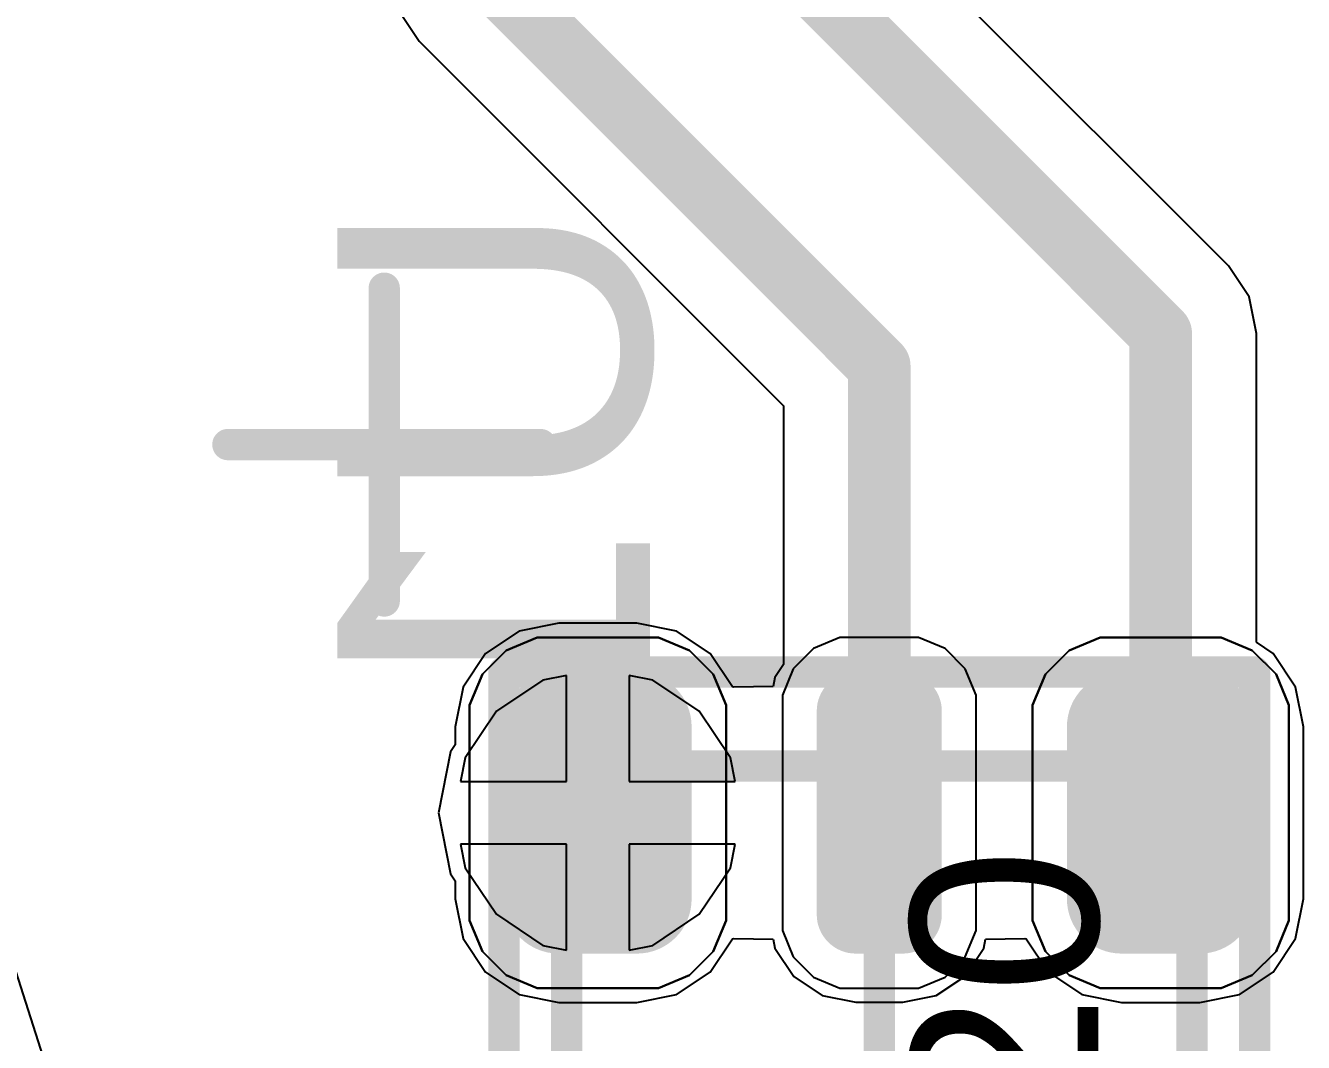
# Model space of a CAD drawing. Header units: inches. Extents: x -0.1 to 84.5, y -0.1 to 23.7.
# Drawn here: x 39.553 to 43.639, y 6.189 to 9.439 of the extents above; entities that cross this region are included whole.
import ezdxf

# ---------------------------------------------------------------- set-up
doc = ezdxf.new("R2010")
doc.units = ezdxf.units.IN
for name, color, linetype in [('Bottom Courtyard', 56, 'Continuous'), ('Bottom Layer', 5, 'Continuous'), ('Bottom Overlay', 54, 'Continuous'), ('Top 3D Body', 56, 'Continuous'), ('Top Courtyard', 56, 'Continuous'), ('Top Layer', 1, 'Continuous'), ('Top Overlay', 2, 'Continuous'), ('Top Paste', 8, 'Continuous'), ('Top Solder', 216, 'Continuous'), ('Via Holes', 16, 'Continuous')]:
    doc.layers.add(name, color=color, linetype=linetype)
doc.styles.add('Arial', font='', dxfattribs={"height": 0.2})
doc.styles.get('Arial').set_extended_font_data('Arial')

# ---------------------------------------------------------------- blocks, each defined once
blk = doc.blocks.new('TQFP80P1200X1200X120_44N_B_99')
at = {"layer": 'Bottom Courtyard'}
for points in [[(0, -0.5, 0.1, 0.1, 0), (0, 0.5, 0.1, 0.1, 0)], [(0.5, 0, 0.1, 0.1, 0), (-0.5, 0, 0.1, 0.1, 0)]]:
    blk.add_lwpolyline(points, format="xyseb", dxfattribs=at)
for points in [[(-0.025, 0.5, 0.05, 0.05, 1), (0.025, 0.5, 0.05, 0.05, 1)], [(-0.525, 0, 0.05, 0.05, 1), (-0.475, 0, 0.05, 0.05, 1)], [(0.475, 0, 0.05, 0.05, 1), (0.525, 0, 0.05, 0.05, 1)], [(-0.025, -0.5, 0.05, 0.05, 1), (0.025, -0.5, 0.05, 0.05, 1)]]:
    blk.add_lwpolyline(points, format="xyseb", close=True, dxfattribs=at)
blk = doc.blocks.new('APA_RGB_LED_2020_124')
at = {"layer": 'Top Layer'}
h = blk.add_hatch(color=1, dxfattribs=at)
edge = h.paths.add_edge_path()
edge.add_arc((-1.125, 1.025), 0.125, 90, 180)
edge.add_line((-1.25, 1.025), (-1.25, 0.775))
edge.add_arc((-1.125, 0.775), 0.125, 180, 270)
edge.add_line((-1.125, 0.65), (-0.575, 0.65))
edge.add_arc((-0.575, 0.775), 0.125, 270, 360)
edge.add_line((-0.45, 0.775), (-0.45, 1.025))
edge.add_arc((-0.575, 1.025), 0.125, 0, 90)
edge.add_line((-0.575, 1.15), (-1.125, 1.15))
h = blk.add_hatch(color=1, dxfattribs=at)
edge = h.paths.add_edge_path()
edge.add_arc((0.575, 1.025), 0.125, 90, 180)
edge.add_line((0.45, 1.025), (0.45, 0.775))
edge.add_arc((0.575, 0.775), 0.125, 180, 270)
edge.add_line((0.575, 0.65), (1.125, 0.65))
edge.add_arc((1.125, 0.775), 0.125, 270, 360)
edge.add_line((1.25, 0.775), (1.25, 1.025))
edge.add_arc((1.125, 1.025), 0.125, 0, 90)
edge.add_line((1.125, 1.15), (0.575, 1.15))
h = blk.add_hatch(color=1, dxfattribs=at)
edge = h.paths.add_edge_path()
edge.add_arc((-1.175, 0.075), 0.075, 90, 180)
edge.add_line((-1.25, 0.075), (-1.25, -0.075))
edge.add_arc((-1.175, -0.075), 0.075, 180, 270)
edge.add_line((-1.175, -0.15), (-0.525, -0.15))
edge.add_arc((-0.525, -0.075), 0.075, 270, 360)
edge.add_line((-0.45, -0.075), (-0.45, 0.075))
edge.add_arc((-0.525, 0.075), 0.075, 0, 90)
edge.add_line((-0.525, 0.15), (-1.175, 0.15))
h = blk.add_hatch(color=1, dxfattribs=at)
edge = h.paths.add_edge_path()
edge.add_arc((0.525, 0.075), 0.075, 90, 180)
edge.add_line((0.45, 0.075), (0.45, -0.075))
edge.add_arc((0.525, -0.075), 0.075, 180, 270)
edge.add_line((0.525, -0.15), (1.175, -0.15))
edge.add_arc((1.175, -0.075), 0.075, 270, 360)
edge.add_line((1.25, -0.075), (1.25, 0.075))
edge.add_arc((1.175, 0.075), 0.075, 0, 90)
edge.add_line((1.175, 0.15), (0.525, 0.15))
blk.add_hatch(color=1, dxfattribs=at).paths.add_polyline_path([(-1.25, -0.65), (-0.45, -0.65), (-0.45, -1.15), (-1.25, -1.15)])
h = blk.add_hatch(color=1, dxfattribs=at)
edge = h.paths.add_edge_path()
edge.add_arc((0.575, -0.775), 0.125, 90, 180)
edge.add_line((0.45, -0.775), (0.45, -1.025))
edge.add_arc((0.575, -1.025), 0.125, 180, 270)
edge.add_line((0.575, -1.15), (1.125, -1.15))
edge.add_arc((1.125, -1.025), 0.125, 270, 360)
edge.add_line((1.25, -1.025), (1.25, -0.775))
edge.add_arc((1.125, -0.775), 0.125, 0, 90)
edge.add_line((1.125, -0.65), (0.575, -0.65))
at = {"layer": 'Top Paste'}
h = blk.add_hatch(color=8, dxfattribs=at)
edge = h.paths.add_edge_path()
edge.add_arc((-1.125, 1.025), 0.125, 90, 180)
edge.add_line((-1.25, 1.025), (-1.25, 0.775))
edge.add_arc((-1.125, 0.775), 0.125, 180, 270)
edge.add_line((-1.125, 0.65), (-0.575, 0.65))
edge.add_arc((-0.575, 0.775), 0.125, 270, 360)
edge.add_line((-0.45, 0.775), (-0.45, 1.025))
edge.add_arc((-0.575, 1.025), 0.125, 0, 90)
edge.add_line((-0.575, 1.15), (-1.125, 1.15))
h = blk.add_hatch(color=8, dxfattribs=at)
edge = h.paths.add_edge_path()
edge.add_arc((0.575, 1.025), 0.125, 90, 180)
edge.add_line((0.45, 1.025), (0.45, 0.775))
edge.add_arc((0.575, 0.775), 0.125, 180, 270)
edge.add_line((0.575, 0.65), (1.125, 0.65))
edge.add_arc((1.125, 0.775), 0.125, 270, 360)
edge.add_line((1.25, 0.775), (1.25, 1.025))
edge.add_arc((1.125, 1.025), 0.125, 0, 90)
edge.add_line((1.125, 1.15), (0.575, 1.15))
h = blk.add_hatch(color=8, dxfattribs=at)
edge = h.paths.add_edge_path()
edge.add_arc((-1.175, 0.075), 0.075, 90, 180)
edge.add_line((-1.25, 0.075), (-1.25, -0.075))
edge.add_arc((-1.175, -0.075), 0.075, 180, 270)
edge.add_line((-1.175, -0.15), (-0.525, -0.15))
edge.add_arc((-0.525, -0.075), 0.075, 270, 360)
edge.add_line((-0.45, -0.075), (-0.45, 0.075))
edge.add_arc((-0.525, 0.075), 0.075, 0, 90)
edge.add_line((-0.525, 0.15), (-1.175, 0.15))
h = blk.add_hatch(color=8, dxfattribs=at)
edge = h.paths.add_edge_path()
edge.add_arc((0.525, 0.075), 0.075, 90, 180)
edge.add_line((0.45, 0.075), (0.45, -0.075))
edge.add_arc((0.525, -0.075), 0.075, 180, 270)
edge.add_line((0.525, -0.15), (1.175, -0.15))
edge.add_arc((1.175, -0.075), 0.075, 270, 360)
edge.add_line((1.25, -0.075), (1.25, 0.075))
edge.add_arc((1.175, 0.075), 0.075, 0, 90)
edge.add_line((1.175, 0.15), (0.525, 0.15))
blk.add_hatch(color=8, dxfattribs=at).paths.add_polyline_path([(-1.25, -0.65), (-0.45, -0.65), (-0.45, -1.15), (-1.25, -1.15)])
h = blk.add_hatch(color=8, dxfattribs=at)
edge = h.paths.add_edge_path()
edge.add_arc((0.575, -0.775), 0.125, 90, 180)
edge.add_line((0.45, -0.775), (0.45, -1.025))
edge.add_arc((0.575, -1.025), 0.125, 180, 270)
edge.add_line((0.575, -1.15), (1.125, -1.15))
edge.add_arc((1.125, -1.025), 0.125, 270, 360)
edge.add_line((1.25, -1.025), (1.25, -0.775))
edge.add_arc((1.125, -0.775), 0.125, 0, 90)
edge.add_line((1.125, -0.65), (0.575, -0.65))
at = {"layer": 'Top Solder'}
h = blk.add_hatch(color=216, dxfattribs=at)
edge = h.paths.add_edge_path()
edge.add_arc((-1.125, 1.025), 0.175, 90, 180)
edge.add_line((-1.3, 1.025), (-1.3, 0.775))
edge.add_arc((-1.125, 0.775), 0.175, 180, 270)
edge.add_line((-1.125, 0.6), (-0.575, 0.6))
edge.add_arc((-0.575, 0.775), 0.175, 270, 360)
edge.add_line((-0.4, 0.775), (-0.4, 1.025))
edge.add_arc((-0.575, 1.025), 0.175, 0, 90)
edge.add_line((-0.575, 1.2), (-1.125, 1.2))
h = blk.add_hatch(color=216, dxfattribs=at)
edge = h.paths.add_edge_path()
edge.add_arc((0.575, 1.025), 0.175, 90, 180)
edge.add_line((0.4, 1.025), (0.4, 0.775))
edge.add_arc((0.575, 0.775), 0.175, 180, 270)
edge.add_line((0.575, 0.6), (1.125, 0.6))
edge.add_arc((1.125, 0.775), 0.175, 270, 360)
edge.add_line((1.3, 0.775), (1.3, 1.025))
edge.add_arc((1.125, 1.025), 0.175, 0, 90)
edge.add_line((1.125, 1.2), (0.575, 1.2))
h = blk.add_hatch(color=216, dxfattribs=at)
edge = h.paths.add_edge_path()
edge.add_arc((-1.175, 0.075), 0.125, 90, 180)
edge.add_line((-1.3, 0.075), (-1.3, -0.075))
edge.add_arc((-1.175, -0.075), 0.125, 180, 270)
edge.add_line((-1.175, -0.2), (-0.525, -0.2))
edge.add_arc((-0.525, -0.075), 0.125, 270, 360)
edge.add_line((-0.4, -0.075), (-0.4, 0.075))
edge.add_arc((-0.525, 0.075), 0.125, 0, 90)
edge.add_line((-0.525, 0.2), (-1.175, 0.2))
h = blk.add_hatch(color=216, dxfattribs=at)
edge = h.paths.add_edge_path()
edge.add_arc((0.525, 0.075), 0.125, 90, 180)
edge.add_line((0.4, 0.075), (0.4, -0.075))
edge.add_arc((0.525, -0.075), 0.125, 180, 270)
edge.add_line((0.525, -0.2), (1.175, -0.2))
edge.add_arc((1.175, -0.075), 0.125, 270, 360)
edge.add_line((1.3, -0.075), (1.3, 0.075))
edge.add_arc((1.175, 0.075), 0.125, 0, 90)
edge.add_line((1.175, 0.2), (0.525, 0.2))
blk.add_hatch(color=216, dxfattribs=at).paths.add_polyline_path([(-1.3, -0.6), (-0.4, -0.6), (-0.4, -1.2), (-1.3, -1.2)])
h = blk.add_hatch(color=216, dxfattribs=at)
edge = h.paths.add_edge_path()
edge.add_arc((0.575, -0.775), 0.175, 90, 180)
edge.add_line((0.4, -0.775), (0.4, -1.025))
edge.add_arc((0.575, -1.025), 0.175, 180, 270)
edge.add_line((0.575, -1.2), (1.125, -1.2))
edge.add_arc((1.125, -1.025), 0.175, 270, 360)
edge.add_line((1.3, -1.025), (1.3, -0.775))
edge.add_arc((1.125, -0.775), 0.175, 0, 90)
edge.add_line((1.125, -0.6), (0.575, -0.6))
at = {"layer": 'Top 3D Body'}
for points in [[(-1, 1, 0.1, 0.1, 0), (1, 1, 0.1, 0.1, 0)], [(-1, 1, 0.1, 0.1, 0), (-1, -1, 0.1, 0.1, 0)], [(1, 1, 0.1, 0.1, 0), (1, -1, 0.1, 0.1, 0)], [(-1, -1, 0.1, 0.1, 0), (1, -1, 0.1, 0.1, 0)]]:
    blk.add_lwpolyline(points, format="xyseb", dxfattribs=at)
for points in [[(-1.025, 1, 0.05, 0.05, 1), (-0.975, 1, 0.05, 0.05, 1)], [(-1.025, 1, 0.05, 0.05, 1), (-0.975, 1, 0.05, 0.05, 1)], [(0.975, 1, 0.05, 0.05, 1), (1.025, 1, 0.05, 0.05, 1)], [(0.975, 1, 0.05, 0.05, 1), (1.025, 1, 0.05, 0.05, 1)], [(-1.025, -1, 0.05, 0.05, 1), (-0.975, -1, 0.05, 0.05, 1)], [(-1.025, -1, 0.05, 0.05, 1), (-0.975, -1, 0.05, 0.05, 1)], [(0.975, -1, 0.05, 0.05, 1), (1.025, -1, 0.05, 0.05, 1)], [(0.975, -1, 0.05, 0.05, 1), (1.025, -1, 0.05, 0.05, 1)]]:
    blk.add_lwpolyline(points, format="xyseb", close=True, dxfattribs=at)
at = {"layer": 'Top Courtyard'}
for points in [[(-1.3, 1.2, 0.1, 0.1, 0), (-1.3, -1.2, 0.1, 0.1, 0)], [(-1.3, 1.2, 0.1, 0.1, 0), (1.3, 1.2, 0.1, 0.1, 0)], [(1.3, 1.2, 0.1, 0.1, 0), (1.3, -1.2, 0.1, 0.1, 0)], [(0, 0.5, 0.1, 0.1, 0), (0, -0.5, 0.1, 0.1, 0)], [(-0.5, 0, 0.1, 0.1, 0), (0.5, 0, 0.1, 0.1, 0)], [(-1.3, -1.2, 0.1, 0.1, 0), (1.3, -1.2, 0.1, 0.1, 0)]]:
    blk.add_lwpolyline(points, format="xyseb", dxfattribs=at)
for points in [[(-1.325, 1.2, 0.05, 0.05, 1), (-1.275, 1.2, 0.05, 0.05, 1)], [(-1.325, 1.2, 0.05, 0.05, 1), (-1.275, 1.2, 0.05, 0.05, 1)], [(1.275, 1.2, 0.05, 0.05, 1), (1.325, 1.2, 0.05, 0.05, 1)], [(1.275, 1.2, 0.05, 0.05, 1), (1.325, 1.2, 0.05, 0.05, 1)], [(-0.025, 0.5, 0.05, 0.05, 1), (0.025, 0.5, 0.05, 0.05, 1)], [(-0.525, 0, 0.05, 0.05, 1), (-0.475, 0, 0.05, 0.05, 1)], [(0.475, 0, 0.05, 0.05, 1), (0.525, 0, 0.05, 0.05, 1)], [(-0.025, -0.5, 0.05, 0.05, 1), (0.025, -0.5, 0.05, 0.05, 1)], [(-1.325, -1.2, 0.05, 0.05, 1), (-1.275, -1.2, 0.05, 0.05, 1)], [(-1.325, -1.2, 0.05, 0.05, 1), (-1.275, -1.2, 0.05, 0.05, 1)], [(1.275, -1.2, 0.05, 0.05, 1), (1.325, -1.2, 0.05, 0.05, 1)], [(1.275, -1.2, 0.05, 0.05, 1), (1.325, -1.2, 0.05, 0.05, 1)]]:
    blk.add_lwpolyline(points, format="xyseb", close=True, dxfattribs=at)
at = {"layer": 'Top Overlay'}
for p, q in [((-1.2929, 1.2689), (-1.1937, 1.31)), ((-1.1937, 1.31), (-1.14, 1.31)), ((-1.14, 1.31), (-1.14, 1.31)), ((-1.14, 1.31), (-0.56, 1.31)), ((-0.56, 1.31), (-0.5063, 1.31)), ((-0.5063, 1.31), (-0.4071, 1.2689)), ((0.4071, 1.2689), (0.5063, 1.31)), ((0.5063, 1.31), (0.56, 1.31)), ((0.56, 1.31), (0.56, 1.31)), ((0.56, 1.31), (1.14, 1.31)), ((1.14, 1.31), (1.1937, 1.31)), ((1.1937, 1.31), (1.2929, 1.2689)), ((-1.3689, 1.1929), (-1.2929, 1.2689)), ((-0.4071, 1.2689), (-0.3311, 1.1929)), ((0.3311, 1.1929), (0.4071, 1.2689)), ((1.2929, 1.2689), (1.3689, 1.1929)), ((-1.41, 1.0937), (-1.3689, 1.1929)), ((-0.3311, 1.1929), (-0.29, 1.0937)), ((0.29, 1.0937), (0.3311, 1.1929)), ((1.3689, 1.1929), (1.41, 1.0937)), ((-1.41, 1.04), (-1.41, 1.0937)), ((-0.29, 1.0937), (-0.29, 1.04)), ((0.29, 1.04), (0.29, 1.0937)), ((1.41, 1.0937), (1.41, 1.04)), ((-1.41, 0.76), (-1.41, 1.04)), ((-0.29, 1.04), (-0.29, 1.04)), ((-0.29, 1.04), (-0.29, 0.76)), ((0.29, 0.76), (0.29, 1.04)), ((1.41, 1.04), (1.41, 1.04)), ((1.41, 1.04), (1.41, 0.76)), ((-1.41, 0.76), (-1.41, 0.76)), ((-1.41, 0.7063), (-1.41, 0.76)), ((-0.29, 0.76), (-0.29, 0.7063)), ((0.29, 0.76), (0.29, 0.76)), ((0.29, 0.7063), (0.29, 0.76)), ((1.41, 0.76), (1.41, 0.7063)), ((-1.3689, 0.6071), (-1.41, 0.7063)), ((-0.29, 0.7063), (-0.3311, 0.6071)), ((0.3311, 0.6071), (0.29, 0.7063)), ((1.41, 0.7063), (1.3689, 0.6071)), ((-1.2929, 0.5311), (-1.3689, 0.6071)), ((-0.3311, 0.6071), (-0.4071, 0.5311)), ((0.4071, 0.5311), (0.3311, 0.6071)), ((1.3689, 0.6071), (1.2929, 0.5311)), ((-1.1937, 0.49), (-1.2929, 0.5311)), ((-0.4071, 0.5311), (-0.5063, 0.49)), ((0.5063, 0.49), (0.4071, 0.5311)), ((1.2929, 0.5311), (1.1937, 0.49)), ((-1.14, 0.49), (-1.1937, 0.49)), ((-0.56, 0.49), (-1.14, 0.49)), ((-0.5063, 0.49), (-0.56, 0.49)), ((-0.56, 0.49), (-0.56, 0.49)), ((0.56, 0.49), (0.5063, 0.49)), ((1.14, 0.49), (0.56, 0.49)), ((1.1937, 0.49), (1.14, 0.49)), ((1.14, 0.49), (1.14, 0.49)), ((-1.2258, 0.31), (-1.3103, 0.275)), ((-1.18, 0.31), (-1.2258, 0.31)), ((-0.52, 0.31), (-1.18, 0.31)), ((-0.4743, 0.31), (-0.52, 0.31)), ((-0.52, 0.31), (-0.52, 0.31)), ((-0.3897, 0.275), (-0.4743, 0.31)), ((0.4742, 0.31), (0.3897, 0.275)), ((0.52, 0.31), (0.4742, 0.31)), ((1.18, 0.31), (0.52, 0.31)), ((1.2258, 0.31), (1.18, 0.31)), ((1.18, 0.31), (1.18, 0.31)), ((1.3103, 0.275), (1.2258, 0.31)), ((-1.3103, 0.275), (-1.375, 0.2103)), ((-0.325, 0.2103), (-0.3897, 0.275)), ((0.3897, 0.275), (0.325, 0.2103)), ((1.375, 0.2103), (1.3103, 0.275)), ((-1.375, 0.2103), (-1.41, 0.1258)), ((-0.29, 0.1258), (-0.325, 0.2103)), ((0.325, 0.2103), (0.29, 0.1258)), ((1.41, 0.1258), (1.375, 0.2103)), ((-1.41, 0.1258), (-1.41, 0.08)), ((-0.29, 0.08), (-0.29, 0.1258)), ((0.29, 0.1258), (0.29, 0.08)), ((1.41, 0.08), (1.41, 0.1258)), ((-1.41, 0.08), (-1.41, -0.08)), ((-1.41, 0.08), (-1.41, 0.08)), ((-0.29, -0.08), (-0.29, 0.08)), ((0.29, 0.08), (0.29, -0.08)), ((0.29, 0.08), (0.29, 0.08)), ((1.41, -0.08), (1.41, 0.08)), ((-1.41, -0.08), (-1.41, -0.1257)), ((-0.29, -0.1257), (-0.29, -0.08)), ((-0.29, -0.08), (-0.29, -0.08)), ((0.29, -0.08), (0.29, -0.1257)), ((1.41, -0.1257), (1.41, -0.08)), ((1.41, -0.08), (1.41, -0.08)), ((-1.41, -0.1257), (-1.375, -0.2103)), ((-0.325, -0.2103), (-0.29, -0.1257)), ((0.29, -0.1257), (0.325, -0.2103)), ((1.375, -0.2103), (1.41, -0.1257)), ((-1.375, -0.2103), (-1.3103, -0.275)), ((-0.3897, -0.275), (-0.325, -0.2103)), ((0.325, -0.2103), (0.3897, -0.275)), ((1.3103, -0.275), (1.375, -0.2103)), ((-1.3103, -0.275), (-1.2258, -0.31)), ((-0.4743, -0.31), (-0.3897, -0.275)), ((0.3897, -0.275), (0.4742, -0.31)), ((1.2258, -0.31), (1.3103, -0.275)), ((-1.2258, -0.31), (-1.18, -0.31)), ((-1.18, -0.31), (-1.18, -0.31)), ((-1.18, -0.31), (-0.52, -0.31)), ((-0.52, -0.31), (-0.4743, -0.31)), ((0.4742, -0.31), (0.52, -0.31)), ((0.52, -0.31), (0.52, -0.31)), ((0.52, -0.31), (1.18, -0.31)), ((1.18, -0.31), (1.2258, -0.31)), ((-1.41, -1.31), (-1.41, -0.49)), ((-1.41, -0.49), (-0.29, -0.49)), ((-0.29, -0.49), (-0.29, -1.31)), ((0.4071, -0.5311), (0.5063, -0.49)), ((0.5063, -0.49), (0.56, -0.49)), ((0.56, -0.49), (0.56, -0.49)), ((0.56, -0.49), (1.14, -0.49)), ((1.14, -0.49), (1.1937, -0.49)), ((1.1937, -0.49), (1.2929, -0.5311)), ((0.3311, -0.6071), (0.4071, -0.5311)), ((1.2929, -0.5311), (1.3689, -0.6071)), ((0.29, -0.7063), (0.3311, -0.6071)), ((1.3689, -0.6071), (1.41, -0.7063)), ((0.29, -0.76), (0.29, -0.7063)), ((1.41, -0.7063), (1.41, -0.76)), ((0.29, -1.04), (0.29, -0.76)), ((1.41, -0.76), (1.41, -0.76)), ((1.41, -0.76), (1.41, -1.04)), ((0.29, -1.04), (0.29, -1.04)), ((0.29, -1.0937), (0.29, -1.04)), ((1.41, -1.04), (1.41, -1.0937)), ((0.3311, -1.1929), (0.29, -1.0937)), ((1.41, -1.0937), (1.3689, -1.1929)), ((0.4071, -1.2689), (0.3311, -1.1929)), ((1.3689, -1.1929), (1.2929, -1.2689)), ((0.5063, -1.31), (0.4071, -1.2689)), ((1.2929, -1.2689), (1.1937, -1.31)), ((-0.29, -1.31), (-1.41, -1.31)), ((0.56, -1.31), (0.5063, -1.31)), ((1.14, -1.31), (0.56, -1.31)), ((1.1937, -1.31), (1.14, -1.31)), ((1.14, -1.31), (1.14, -1.31))]:
    blk.add_line(p, q, dxfattribs=at)
at = {"layer": 'Top Courtyard', "style": 'Arial'}
blk.add_text('D20', height=0.6, dxfattribs=at).set_placement((-0.8, -0.7))

msp = doc.modelspace()

# ---------------------------------------------------------------- hatches: boundary and pattern name
at = {"layer": 'Bottom Layer'}
h = msp.add_hatch(color=5, dxfattribs=at)
edge = h.paths.add_edge_path()
edge.add_arc((41.383, 6.923), 0.3, 0, 360)
at = {"layer": 'Top Layer'}
h = msp.add_hatch(color=1, dxfattribs=at)
edge = h.paths.add_edge_path()
edge.add_arc((41.383, 6.923), 0.3, 0, 360)
at = {"layer": 'Via Holes'}
h = msp.add_hatch(color=7, dxfattribs=at)
edge = h.paths.add_edge_path()
edge.add_arc((41.383, 6.923), 0.15, 0, 360)

# ---------------------------------------------------------------- linework, layer by layer
at = {"layer": 'Bottom Layer'}
for p, q in [((41.283, 7.3619), (41.2074, 7.3469)), ((41.283, 7.023), (41.283, 7.3619)), ((41.5586, 7.3469), (41.483, 7.3619)), ((41.483, 7.3619), (41.483, 7.023)), ((41.2074, 7.3469), (41.0586, 7.2474)), ((41.7074, 7.2474), (41.5586, 7.3469)), ((41.0586, 7.2474), (40.9591, 7.0986)), ((41.8069, 7.0986), (41.7074, 7.2474)), ((40.9591, 7.0986), (40.9441, 7.023)), ((41.8219, 7.023), (41.8069, 7.0986)), ((40.9441, 7.023), (41.283, 7.023)), ((41.483, 7.023), (41.8219, 7.023)), ((41.283, 6.823), (40.9441, 6.823)), ((40.9441, 6.823), (40.9591, 6.7474)), ((41.283, 6.4841), (41.283, 6.823)), ((41.8219, 6.823), (41.483, 6.823)), ((41.483, 6.823), (41.483, 6.4841)), ((41.8069, 6.7474), (41.8219, 6.823)), ((40.9591, 6.7474), (41.0586, 6.5986)), ((41.7074, 6.5986), (41.8069, 6.7474)), ((41.0586, 6.5986), (41.2074, 6.4991)), ((41.5586, 6.4991), (41.7074, 6.5986)), ((41.2074, 6.4991), (41.283, 6.4841)), ((41.483, 6.4841), (41.5586, 6.4991))]:
    msp.add_line(p, q, dxfattribs=at)
at = {"layer": 'Top Layer'}
for p, q in [((43.3993, 8.6713), (42.3503, 9.7202)), ((40.7454, 9.4889), (40.8117, 9.3897)), ((40.8117, 9.3897), (41.9771, 8.2243)), ((43.4656, 8.5721), (43.3993, 8.6713)), ((43.3993, 8.6713), (43.3993, 8.6713)), ((43.4889, 8.455), (43.4656, 8.5721)), ((43.4889, 7.468), (43.4889, 8.455)), ((41.9771, 8.2243), (41.9771, 7.3975)), ((41.258, 7.5294), (41.1312, 7.5041)), ((41.508, 7.5294), (41.258, 7.5294)), ((41.6348, 7.5041), (41.508, 7.5294)), ((41.1312, 7.5041), (41.0237, 7.4323)), ((41.7423, 7.4323), (41.6348, 7.5041)), ((43.5423, 7.4323), (43.4889, 7.468)), ((41.0237, 7.4323), (40.9519, 7.3248)), ((41.8136, 7.3257), (41.7423, 7.4323)), ((41.9771, 7.3975), (41.949, 7.3553)), ((43.6141, 7.3248), (43.5423, 7.4323)), ((40.9519, 7.3248), (40.9266, 7.198)), ((41.8178, 7.3249), (41.8136, 7.3257)), ((41.9433, 7.3267), (41.8178, 7.3249)), ((41.949, 7.3553), (41.9433, 7.3267)), ((43.6394, 7.198), (43.6141, 7.3248)), ((40.9266, 7.198), (40.9266, 7.14)), ((43.6394, 6.648), (43.6394, 7.198)), ((40.912, 7.1181), (40.8732, 6.923)), ((40.9266, 7.14), (40.912, 7.1181)), ((40.8732, 6.923), (40.912, 6.7279)), ((40.912, 6.7279), (40.9266, 6.706)), ((40.9266, 6.706), (40.9266, 6.648)), ((40.9266, 6.648), (40.9519, 6.5212)), ((43.6141, 6.5212), (43.6394, 6.648)), ((40.9519, 6.5212), (41.0237, 6.4137)), ((41.7423, 6.4137), (41.8136, 6.5203)), ((41.8136, 6.5203), (41.8178, 6.5211)), ((41.8178, 6.5211), (41.9433, 6.5193)), ((41.9433, 6.5193), (41.949, 6.4907)), ((42.617, 6.4907), (42.6227, 6.5193)), ((42.6227, 6.5193), (42.7482, 6.5211)), ((42.7482, 6.5211), (42.7524, 6.5203)), ((42.7524, 6.5203), (42.8237, 6.4137)), ((43.5423, 6.4137), (43.6141, 6.5212)), ((41.949, 6.4907), (42.0097, 6.3997)), ((42.5563, 6.3997), (42.617, 6.4907)), ((41.0237, 6.4137), (41.1312, 6.3419)), ((41.6348, 6.3419), (41.7423, 6.4137)), ((42.0097, 6.3997), (42.1007, 6.339)), ((42.4653, 6.339), (42.5563, 6.3997)), ((42.8237, 6.4137), (42.9312, 6.3419)), ((43.4348, 6.3419), (43.5423, 6.4137)), ((41.1312, 6.3419), (41.258, 6.3166)), ((41.508, 6.3166), (41.6348, 6.3419)), ((42.1007, 6.339), (42.208, 6.3176)), ((42.358, 6.3176), (42.4653, 6.339)), ((42.9312, 6.3419), (43.058, 6.3166)), ((43.308, 6.3166), (43.4348, 6.3419)), ((41.258, 6.3166), (41.508, 6.3166)), ((42.208, 6.3176), (42.358, 6.3176)), ((43.058, 6.3166), (43.308, 6.3166))]:
    msp.add_line(p, q, dxfattribs=at)
for points in [[(41.928, 9.71, 0.2, 0.2, 0), (43.183, 8.455, 0.2, 0.2, 0)], [(41.028, 9.606, 0.2, 0.2, 0), (42.283, 8.351, 0.2, 0.2, 0)], [(43.183, 6.923, 0.2, 0.2, 0), (43.183, 8.455, 0.2, 0.2, 0)], [(42.283, 6.923, 0.2, 0.2, 0), (42.283, 8.351, 0.2, 0.2, 0)]]:
    msp.add_lwpolyline(points, format="xyseb", dxfattribs=at)
for points in [[(43.133, 8.455, 0.1, 0.1, 1), (43.233, 8.455, 0.1, 0.1, 1)], [(43.133, 8.455, 0.1, 0.1, 1), (43.233, 8.455, 0.1, 0.1, 1)], [(42.233, 8.351, 0.1, 0.1, 1), (42.333, 8.351, 0.1, 0.1, 1)], [(42.233, 8.351, 0.1, 0.1, 1), (42.333, 8.351, 0.1, 0.1, 1)], [(42.233, 6.923, 0.1, 0.1, 1), (42.333, 6.923, 0.1, 0.1, 1)], [(43.133, 6.923, 0.1, 0.1, 1), (43.233, 6.923, 0.1, 0.1, 1)]]:
    msp.add_lwpolyline(points, format="xyseb", close=True, dxfattribs=at)
at = {"layer": 'Top Overlay'}
for p, q in [((41.1893, 7.483), (41.0901, 7.4419)), ((41.5767, 7.483), (41.1893, 7.483)), ((41.6759, 7.4419), (41.5767, 7.483)), ((42.1573, 7.483), (42.0727, 7.448)), ((42.4087, 7.483), (42.1573, 7.483)), ((42.4933, 7.448), (42.4087, 7.483)), ((42.9893, 7.483), (42.8901, 7.4419)), ((43.3767, 7.483), (42.9893, 7.483)), ((43.4759, 7.4419), (43.3767, 7.483)), ((41.0901, 7.4419), (41.0141, 7.3659)), ((41.7519, 7.3659), (41.6759, 7.4419)), ((42.0727, 7.448), (42.008, 7.3833)), ((42.558, 7.3833), (42.4933, 7.448)), ((42.8901, 7.4419), (42.8141, 7.3659)), ((43.5519, 7.3659), (43.4759, 7.4419)), ((39.7566, 5.683), (39.2056, 7.4049)), ((41.0141, 7.3659), (40.973, 7.2667)), ((41.793, 7.2667), (41.7519, 7.3659)), ((42.008, 7.3833), (41.973, 7.2988)), ((42.593, 7.2988), (42.558, 7.3833)), ((42.8141, 7.3659), (42.773, 7.2667)), ((43.593, 7.2667), (43.5519, 7.3659)), ((41.973, 7.2988), (41.973, 7.253)), ((42.593, 7.253), (42.593, 7.2988)), ((40.973, 7.2667), (40.973, 7.213)), ((41.793, 7.213), (41.793, 7.2667)), ((41.973, 7.253), (41.973, 6.593)), ((42.593, 6.593), (42.593, 7.253)), ((42.773, 7.2667), (42.773, 7.213)), ((43.593, 7.213), (43.593, 7.2667)), ((40.973, 7.213), (40.973, 6.633)), ((41.793, 6.633), (41.793, 7.213)), ((42.773, 7.213), (42.773, 6.633)), ((43.593, 6.633), (43.593, 7.213)), ((40.973, 6.633), (40.973, 6.5793)), ((41.793, 6.5793), (41.793, 6.633)), ((42.773, 6.633), (42.773, 6.5793)), ((43.593, 6.5793), (43.593, 6.633)), ((40.973, 6.5793), (41.0141, 6.4801)), ((41.7519, 6.4801), (41.793, 6.5793)), ((41.973, 6.593), (41.973, 6.5472)), ((42.593, 6.5472), (42.593, 6.593)), ((42.773, 6.5793), (42.8141, 6.4801)), ((43.5519, 6.4801), (43.593, 6.5793)), ((41.973, 6.5472), (42.008, 6.4627)), ((42.558, 6.4627), (42.593, 6.5472)), ((41.0141, 6.4801), (41.0901, 6.4041)), ((41.6759, 6.4041), (41.7519, 6.4801)), ((42.008, 6.4627), (42.0727, 6.398)), ((42.4933, 6.398), (42.558, 6.4627)), ((42.8141, 6.4801), (42.8901, 6.4041)), ((43.4759, 6.4041), (43.5519, 6.4801)), ((41.0901, 6.4041), (41.1893, 6.363)), ((41.5767, 6.363), (41.6759, 6.4041)), ((42.0727, 6.398), (42.1573, 6.363)), ((42.4087, 6.363), (42.4933, 6.398)), ((42.8901, 6.4041), (42.9893, 6.363)), ((43.3767, 6.363), (43.4759, 6.4041)), ((41.1893, 6.363), (41.5767, 6.363)), ((42.1573, 6.363), (42.4087, 6.363)), ((42.9893, 6.363), (43.3767, 6.363))]:
    msp.add_line(p, q, dxfattribs=at)

# ---------------------------------------------------------------- block references
for name, p, rotation in [('TQFP80P1200X1200X120_44N_B_99', (40.7, 8.1), 270), ('APA_RGB_LED_2020_124', (42.283, 6.073), 90)]:
    msp.add_blockref(name, p, dxfattribs=dict(rotation=rotation))

# ---------------------------------------------------------------- texts
at = {"layer": 'Bottom Overlay', "style": 'Arial', "text_generation_flag": 2}
msp.add_text('U1', height=1, rotation=90, dxfattribs=at).set_placement((41.55, 8.9))

doc.saveas('drawing.dxf')
